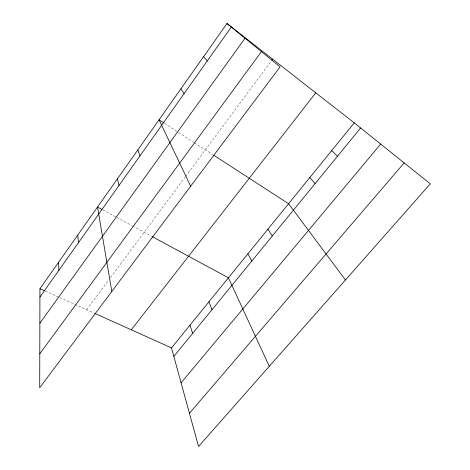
<?xml version="1.0" encoding="UTF-8"?>
<svg xmlns="http://www.w3.org/2000/svg" width="470" height="470" viewBox="0 0 470 470"><rect width="100%" height="100%" fill="white"/><g stroke="black" fill="none" stroke-linecap="round" stroke-linejoin="round"><path stroke-width="0.35" stroke-dasharray="2.35 1.76" d="M86.674 309.73L108.746 279.997M110.491 277.647L185.198 176.996M185.626 176.42L271.349 60.936M45.232 291.089L59.126 297.34M59.784 297.639L94.023 313.044M102.677 209.82L116.184 217.122M116.824 217.469L132.117 225.735M132.752 226.082L151.722 236.334M164.506 123.346L177.848 131.988M178.453 132.381L193.728 142.275M194.339 142.674L212.64 154.524"/><path stroke-width="0.7" d="M39.944 288.709L39.709 387.709L280.085 66.858L226.969 23.5L39.944 288.709L44.574 290.795M39.921 297.046L231.287 27.025M39.862 323.225L245.029 38.246M39.791 353.798L261.432 51.63M271.783 60.348L272.659 59.173M131.283 329.799L315.775 92.831M171.503 347.894L354.239 122.864L430.291 183.846L198.54 446.5L171.503 347.894L94.693 313.343M173.835 356.389L360.619 127.975M181.085 382.833L380.682 144.061M189.428 413.277L404.165 162.896M102.037 209.473L97.537 207.041L111.79 291.494M152.351 236.674L228.426 277.805L269.287 366.318M163.901 122.952L159.054 119.809L190.661 186.22M213.85 155.312L288.58 203.721L345.456 279.991M226.969 23.5L354.239 122.864M331.697 150.629L337.525 156.216M203.557 56.7L207.264 60.918M309.818 177.566L315.129 183.606M180.932 88.783L184.07 93.653M267.953 229.125L272.3 235.975M247.907 253.812L251.814 261.026M208.915 301.828L211.993 309.724M137.88 149.83L139.984 155.858M189.945 325.187L192.641 333.389M117.388 178.894L119.016 185.444M77.726 235.129L78.484 242.632M58.538 262.342L58.897 270.274"/></g></svg>
